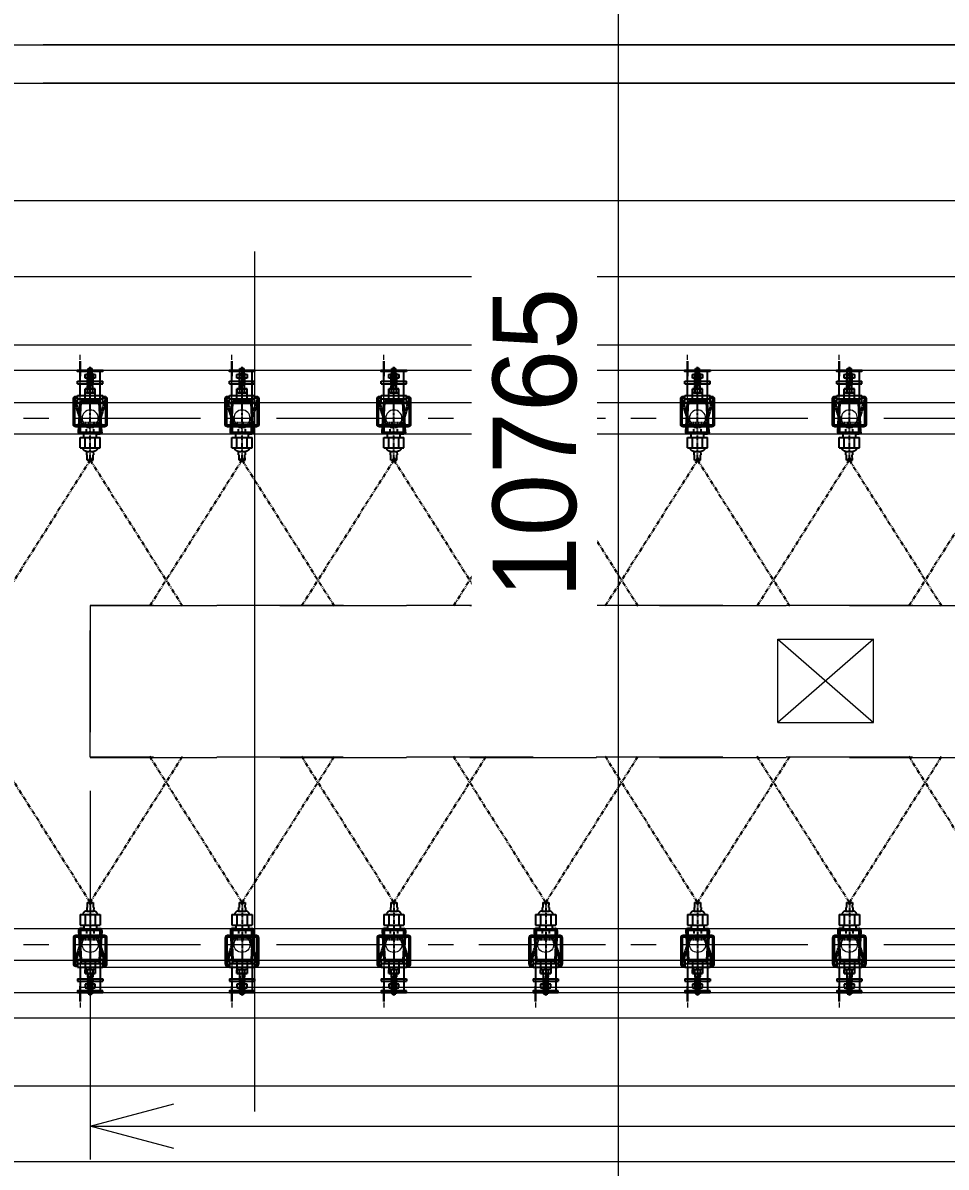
# Model space of a CAD drawing. Header units: inches. Extents: x 702888 to 852715, y 9845 to 271320.
# Drawn here: x 728696 to 730520, y 83544 to 85806 of the extents above; entities that cross this region are included whole.
import ezdxf

# ---------------------------------------------------------------- set-up
doc = ezdxf.new("R2010")
doc.units = ezdxf.units.IN
doc.header["$MEASUREMENT"] = 0
doc.header["$PDMODE"] = 34
for name, pattern in [('CENTER2', [1.125, 0.75, -0.125, 0.125, -0.125]), ('CENTERX2', [4, 2.5, -0.5, 0.5, -0.5]), ('DASHED2', [0.375, 0.25, -0.125]), ('DASHEDX2', [1.5, 1, -0.5]), ('HIDDEN', [9.525, 6.35, -3.175]), ('HIDDEN2', [0.1875, 0.125, -0.0625]), ('PHANTOM2', [31.75, 15.875, -3.175, 3.175, -3.175, 3.175, -3.175])]:
    doc.linetypes.add(name, pattern=pattern)
doc.layers.get('0').update_dxf_attribs({"lineweight": 5})
doc.layers.get('Defpoints').update_dxf_attribs({"lineweight": 5})
doc.layers.add('chain', color=2, linetype='Continuous', lineweight=5)
doc.layers.add('electtric city', color=1, linetype='Continuous', lineweight=5)
doc.layers.add('Nozzle', color=7, linetype='Continuous')
doc.layers.add('Riser Support', color=7, linetype='Continuous')
doc.dimstyles.new('D1', dxfattribs={"dimscale": 66, "dimtxt": 2.5, "dimasz": 2.5, "dimexe": 1, "dimexo": 1, "dimgap": 1.25, "dimtad": 1, "dimdec": 0, "dimdsep": 46, "dimtxsty": 'Standard', "dimblk": 'OPEN30', "dimcen": 2.5, "dimclrd": 150, "dimclre": 150, "dimclrt": 140, "dimadec": 0, "dimazin": 0, "dimtfac": 1, "dimtdec": 0, "dimtmove": 0, "dimatfit": 3, "dimfxl": 1, "dimtfill": 1, "dimlwd": 13, "dimlwe": 13, "dimarcsym": 0})

# ---------------------------------------------------------------- blocks, each defined once
blk = doc.blocks.new('_Open30')
at = {"color": 0, "linetype": 'ByBlock', "lineweight": -2}
for p, q in [((-1, 0.268), (0, 0)), ((0, 0), (-1, -0.268)), ((0, 0), (-1, 0))]:
    blk.add_line(p, q, dxfattribs=at)
blk = doc.blocks.new('*D152')
at = {"layer": 'chain', "color": 150, "lineweight": 13, "transparency": 16777216}
for p, q in [((730753.7, 90345.9), (726790, 90345.9)), ((726865, 90158.4), (726865, 79780.4)), ((730753.7, 79592.9), (726790, 79592.9))]:
    blk.add_line(p, q, dxfattribs=at)
at = {"layer": 'Defpoints', "color": 0, "transparency": 16777216}
for p in [(730828.7, 90345.9), (726865, 79592.9), (730828.7, 79592.9)]:
    blk.add_point(p, dxfattribs=at)
at = {"layer": 'chain', "color": 150, "lineweight": 13, "transparency": 16777216, "xscale": 187.5, "yscale": 187.5, "zscale": 187.5}
for p, rotation in [((726865, 90345.9), 90), ((726865, 79592.9), 270)]:
    blk.add_blockref('_Open30', p, dxfattribs=dict(at, rotation=rotation))
at = {"layer": 'chain', "color": 140, "transparency": 16777216, "insert": (726677.5, 84969.4), "char_height": 187.5, "attachment_point": 5, "rotation": 90, "bg_fill": 3, "box_fill_scale": 1.25, "bg_fill_color": 9, "bg_fill_true_color": 13158600, "bg_fill_transparency": 0}
blk.add_mtext('10753', dxfattribs=at)
blk = doc.blocks.new('*D286')
at = {"color": 150, "lineweight": 13, "transparency": 16777216}
for p, q in [((728828.9, 84288.1), (728828.9, 83559.2)), ((742828.9, 84288.1), (742828.9, 83559.2)), ((728993.9, 83625.2), (742663.9, 83625.2))]:
    blk.add_line(p, q, dxfattribs=at)
at = {"layer": 'Defpoints', "color": 0, "transparency": 16777216}
for p in [(728828.9, 84354.1), (742828.9, 84354.1), (742828.9, 83625.2)]:
    blk.add_point(p, dxfattribs=at)
at = {"color": 150, "lineweight": 13, "transparency": 16777216, "xscale": 165, "yscale": 165, "zscale": 165, "rotation": 180}
blk.add_blockref('_Open30', (728828.9, 83625.2), dxfattribs=at)
at = {"color": 150, "lineweight": 13, "transparency": 16777216, "xscale": 165, "yscale": 165, "zscale": 165}
blk.add_blockref('_Open30', (742828.9, 83625.2), dxfattribs=at)
at = {"color": 140, "transparency": 16777216, "insert": (735828.9, 83790.2), "char_height": 165, "attachment_point": 5, "bg_fill": 3, "box_fill_scale": 1.25, "bg_fill_color": 9, "bg_fill_true_color": 13158600, "bg_fill_transparency": 0}
blk.add_mtext('14000', dxfattribs=at)
blk = doc.blocks.new('A$C4D81176E')
at = {"layer": 'Nozzle', "color": 2, "linetype": 'PHANTOM2', "ltscale": 0.5}
for q in [(361.3, 4.7), (361.3, -359.7)]:
    blk.add_line((73, -177.5), q, dxfattribs=at)
at = {"layer": 'Nozzle', "color": 2}
for p, q in [((-42.5, -158.1), (-42.8, -158.4)), ((-42.1, -157.9), (-42.5, -158.1)), ((-41.8, -157.7), (-42.1, -157.9)), ((-41.3, -157.6), (-41.8, -157.7)), ((-40.9, -157.5), (-41.3, -157.6)), ((-40.5, -157.5), (-40.9, -157.5)), ((17.7, -154.5), (-40.5, -157.5)), ((17.7, -156.5), (-40.5, -159.5)), ((-26.3, -156.8), (-26.3, -158.8)), ((18.1, -154.5), (17.7, -154.5)), ((17.9, -156.5), (17.7, -156.5)), ((18.2, -156.6), (17.9, -156.5)), ((18.5, -154.6), (18.1, -154.5)), ((18.4, -156.7), (18.2, -156.6)), ((18.6, -156.9), (18.4, -156.7)), ((18.9, -154.7), (18.5, -154.6)), ((18.8, -157), (18.6, -156.9)), ((18.9, -157.3), (18.8, -157)), ((19.3, -154.9), (18.9, -154.7)), ((19.1, -157.5), (18.9, -157.3)), ((19.2, -157.7), (19.1, -157.5)), ((19.2, -158), (19.2, -157.7)), ((19.2, -165), (19.2, -158)), ((19.7, -155.1), (19.3, -154.9)), ((20, -155.4), (19.7, -155.1)), ((20.3, -155.7), (20, -155.4)), ((20.5, -156), (20.3, -155.7)), ((20.8, -156.4), (20.5, -156)), ((20.9, -156.8), (20.8, -156.4)), ((21.1, -157.2), (20.9, -156.8)), ((21.2, -157.6), (21.1, -157.2)), ((21.2, -158), (21.2, -157.6)), ((21.2, -165), (21.2, -158)), ((49, -157.5), (28.2, -157.5)), ((28.2, -157.5), (28.2, -197.5)), ((49, -157.5), (49, -197.5)), ((-43.9, -160.2), (-44, -160.6)), ((-44, -160.6), (-44, -161)), ((-44, -194), (-44, -161)), ((-43.8, -159.8), (-43.9, -160.2)), ((-43.6, -159.4), (-43.8, -159.8)), ((-43.4, -159), (-43.6, -159.4)), ((-43.1, -158.7), (-43.4, -159)), ((-42.8, -158.4), (-43.1, -158.7)), ((-41.9, -160.5), (-42, -160.7)), ((-42, -160.7), (-42, -161)), ((-42, -194), (-42, -161)), ((-41.8, -160.3), (-41.9, -160.5)), ((-41.6, -160), (-41.8, -160.3)), ((-41.5, -159.9), (-41.6, -160)), ((-41.2, -159.7), (-41.5, -159.9)), ((-41, -159.6), (-41.2, -159.7)), ((-40.8, -159.5), (-41, -159.6)), ((-40.5, -159.5), (-40.8, -159.5)), ((4.2, -158.5), (4.2, -196.5)), ((16.7, -158.5), (4.2, -158.5)), ((16.9, -158.5), (16.7, -158.5)), ((17.2, -158.6), (16.9, -158.5)), ((17.4, -158.7), (17.2, -158.6)), ((17.6, -158.8), (17.4, -158.7)), ((17.8, -159), (17.6, -158.8)), ((18, -159.2), (17.8, -159)), ((18.1, -159.5), (18, -159.2)), ((18.2, -159.7), (18.1, -159.5)), ((18.2, -160), (18.2, -159.7)), ((18.2, -160), (18.2, -195)), ((28.2, -165), (18.2, -165)), ((49, -167.5), (28.2, -167.5)), ((49.6, -162.9), (49, -162.7)), ((50.3, -163), (49.6, -162.9)), ((50.9, -163.3), (50.3, -163)), ((51.5, -163.6), (50.9, -163.3)), ((52.1, -164), (51.5, -163.6)), ((52.6, -164.3), (52.1, -164)), ((53.2, -164.8), (52.6, -164.3)), ((53.7, -165.2), (53.2, -164.8)), ((54.1, -165.8), (53.7, -165.2)), ((54.5, -166.3), (54.1, -165.8)), ((54.9, -166.9), (54.5, -166.3)), ((55.2, -167.5), (54.9, -166.9)), ((55.5, -168.1), (55.2, -167.5)), ((55.6, -168.7), (55.5, -168.1)), ((55.8, -169.4), (55.6, -168.7)), ((56, -170.1), (55.8, -169.4)), ((56, -170.8), (56, -170.1)), ((56, -170.8), (56, -184.3)), ((63, -170.8), (56, -170.8)), ((63, -170.8), (63, -171.7)), ((73, -171.7), (63, -171.7)), ((68.7, -177.5), (73, -174.8)), ((68.7, -177.5), (73, -180.3)), ((73, -171.7), (73, -174.8)), ((73, -180.3), (73, -183.5)), ((-44, -194), (-44, -194.4)), ((-44, -194.4), (-43.9, -194.9)), ((-43.9, -194.9), (-43.8, -195.3)), ((-43.8, -195.3), (-43.6, -195.7)), ((-43.6, -195.7), (-43.4, -196)), ((-43.4, -196), (-43.1, -196.3)), ((-43.1, -196.3), (-42.8, -196.6)), ((-42.8, -196.6), (-42.5, -196.9)), ((-42.5, -196.9), (-42.1, -197.1)), ((-42.1, -197.1), (-41.8, -197.3)), ((-42, -194), (-42, -194.3)), ((-42, -194.3), (-41.9, -194.5)), ((-41.9, -194.5), (-41.8, -194.8)), ((-41.8, -194.8), (-41.6, -195)), ((-41.8, -197.3), (-41.3, -197.4)), ((-41.6, -195), (-41.5, -195.2)), ((-41.5, -195.2), (-41.2, -195.3)), ((-41.3, -197.4), (-40.9, -197.5)), ((-41.2, -195.3), (-41, -195.5)), ((-41, -195.5), (-40.8, -195.5)), ((-40.9, -197.5), (-40.5, -197.5)), ((-40.8, -195.5), (-40.5, -195.5)), ((17.7, -198.5), (-40.5, -195.5)), ((17.7, -200.5), (-40.5, -197.5)), ((-26.3, -196.2), (-26.3, -198.3)), ((16.7, -196.5), (4.2, -196.5)), ((16.7, -196.5), (16.9, -196.5)), ((16.7, -196.5), (16.9, -196.5)), ((16.9, -196.5), (17.2, -196.4)), ((16.9, -196.5), (17.2, -196.4)), ((17.2, -196.4), (17.4, -196.3)), ((17.2, -196.4), (17.4, -196.3)), ((17.4, -196.3), (17.6, -196.2)), ((17.4, -196.3), (17.6, -196.2)), ((17.6, -196.2), (17.8, -196)), ((17.6, -196.2), (17.8, -196)), ((17.7, -198.5), (17.9, -198.5)), ((17.7, -200.5), (18.1, -200.5)), ((17.8, -196), (18, -195.8)), ((17.8, -196), (18, -195.8)), ((17.9, -198.5), (18.2, -198.5)), ((18, -195.8), (18.1, -195.5)), ((18, -195.8), (18.1, -195.5)), ((18.1, -195.5), (18.2, -195.3)), ((18.1, -195.5), (18.2, -195.3)), ((18.1, -200.5), (18.5, -200.4)), ((28.2, -190), (18.2, -190)), ((18.2, -195.3), (18.2, -195)), ((18.2, -195.3), (18.2, -195)), ((18.2, -198.5), (18.4, -198.3)), ((18.4, -198.3), (18.6, -198.2)), ((18.5, -200.4), (18.9, -200.3)), ((18.6, -198.2), (18.8, -198)), ((18.8, -198), (18.9, -197.8)), ((18.9, -197.8), (19.1, -197.5)), ((18.9, -200.3), (19.3, -200.1)), ((19.1, -197.5), (19.2, -197.3)), ((19.2, -190), (19.2, -197)), ((19.2, -197.3), (19.2, -197)), ((19.3, -200.1), (19.7, -199.9)), ((19.7, -199.9), (20, -199.6)), ((20, -199.6), (20.3, -199.3)), ((20.3, -199.3), (20.5, -199)), ((20.5, -199), (20.8, -198.7)), ((20.8, -198.7), (20.9, -198.3)), ((20.9, -198.3), (21.1, -197.9)), ((21.1, -197.9), (21.2, -197.4)), ((21.2, -190), (21.2, -197)), ((21.2, -197.4), (21.2, -197)), ((49, -187.5), (28.2, -187.5)), ((49, -197.5), (28.2, -197.5)), ((49, -192.3), (49.6, -192.2)), ((49.6, -192.2), (50.3, -192)), ((50.3, -192), (50.9, -191.7)), ((50.9, -191.7), (51.5, -191.4)), ((51.5, -191.4), (52.1, -191.1)), ((52.1, -191.1), (52.6, -190.7)), ((52.6, -190.7), (53.2, -190.3)), ((53.2, -190.3), (53.7, -189.8)), ((53.7, -189.8), (54.1, -189.3)), ((54.1, -189.3), (54.5, -188.7)), ((54.5, -188.7), (54.9, -188.2)), ((54.9, -188.2), (55.2, -187.6)), ((55.2, -187.6), (55.4, -187)), ((55.4, -187), (55.6, -186.3)), ((55.6, -186.3), (55.8, -185.7)), ((55.8, -185.7), (55.9, -185)), ((55.9, -185), (56, -184.3)), ((63, -184.4), (56, -184.3)), ((73, -183.5), (63, -183.4)), ((63, -183.4), (63, -184.4))]:
    blk.add_line(p, q, dxfattribs=at)
at = {"layer": 'Nozzle', "color": 1, "linetype": 'CENTER2', "ltscale": 0.25}
blk.add_line((73, -177.5), (-46.9, -177.5), dxfattribs=at)
at = {"layer": 'Nozzle', "color": 8, "linetype": 'HIDDEN'}
for p, q in [((8.2, -170.5), (8.2, -184.5)), ((18.2, -170.5), (8.2, -170.5)), ((18.2, -184.5), (8.2, -184.5))]:
    blk.add_line(p, q, dxfattribs=at)
blk = doc.blocks.new('*U304')
at = {"layer": 'chain', "color": 7, "linetype": 'Continuous'}
blk.add_line((-20, -152.9, 0), (-20, -215, 0), dxfattribs=at)
at = {"layer": 'chain', "color": 5, "linetype": 'DASHEDX2'}
blk.add_line((-20, -238.1, 0), (-20, -248.1, 0), dxfattribs=at)
at = {"layer": 'chain', "color": 7, "linetype": 'Continuous'}
blk.add_circle((0, -123, 0), 16.1, dxfattribs=at)
at = {"layer": 'Riser Support', "color": 11}
for p, q in [((-25, -152.9, 0), (-25, -167.9, 0)), ((-25, -152.9, 0), (25, -152.9, 0)), ((-10, -152.9, 0), (-10, -180.9, 0)), ((10, -152.9, 0), (10, -180.9, 0)), ((25, -152.9, 0), (25, -167.9, 0)), ((-25, -160.9, 0), (25, -160.9, 0)), ((-25, -167.9, 0), (25, -167.9, 0)), ((-20, -167.9, 0), (-20, -190.9, 0)), ((-10, -180.9, 0), (-10, -173.7, 0)), ((-7.5, -172.9, 0), (7.5, -172.9, 0)), ((-5, -180.9, 0), (-5, -173.7, 0)), ((5, -173.7, 0), (5, -180.9, 0)), ((10, -173.7, 0), (10, -180.9, 0)), ((20, -167.9, 0), (20, -190.9, 0)), ((-25, -190.9, 0), (-25, -195.9, 0)), ((-25, -190.9, 0), (25, -190.9, 0)), ((-25, -195.9, 0), (25, -195.9, 0)), ((-10, -180.9, 0), (10, -180.9, 0)), ((10, -180.9, 0), (-10, -180.9, 0)), ((-10, -201.9, 0), (-10, -209.2, 0)), ((10, -201.9, 0), (-10, -201.9, 0)), ((-5, -189, 0), (-5, -209.2, 0)), ((-4, -195.9, 0), (-4, -180.9, 0)), ((-4, -185.9, 0), (-4, -220.9, 0)), ((4, -195.9, 0), (4, -180.9, 0)), ((4, -185.9, 0), (4, -220.9, 0)), ((5, -209.2, 0), (5, -189, 0)), ((10, -209.2, 0), (10, -201.9, 0)), ((25, -190.9, 0), (25, -195.9, 0)), ((-7.5, -209.9, 0), (7.5, -209.9, 0)), ((-4, -220.9, 0), (4, -220.9, 0))]:
    blk.add_line(p, q, dxfattribs=at)
at = {"layer": 'Riser Support', "color": 1, "linetype": 'CENTER2'}
blk.add_line((0, -139.1, 0), (0, -224.7, 0), dxfattribs=at)
at = {"layer": 'Riser Support'}
for p, q in [((20, -152.9, 0), (20, -215, 0)), ((-20, -195.9, 0), (-20, -235.9, 0)), ((-20, -195.9, 0), (20, -195.9, 0)), ((-20, -235.9, 0), (-20, -205.9, 0)), ((-4, -211.9, 0), (-4, -205.9, 0)), ((4, -211.9, 0), (4, -205.9, 0))]:
    blk.add_line(p, q, dxfattribs=at)
at = {"layer": 'Riser Support', "color": 11, "linetype": 'HIDDEN'}
for p, q in [((-5, -180.9, 0), (-5, -195.9, 0)), ((5, -180.9, 0), (5, -195.9, 0))]:
    blk.add_line(p, q, dxfattribs=at)
at = {"layer": 'Riser Support', "color": 1, "linetype": 'CENTER2', "ltscale": 200}
blk.add_line((0, -223.9, 0), (0, -193.9, 0), dxfattribs=at)
at = {"layer": 'Riser Support', "elevation": 0}
for points in [[(25, -165.9), (28.5, -165.9, 0.414214), (33, -161.4), (33, -110.4, 0.414214), (28.5, -105.9), (-28.5, -105.9, 0.414214), (-33, -110.4), (-33, -161.4, 0.414214), (-28.5, -165.9), (-25, -165.9)], [(25, -162.9), (28.5, -162.9, 0.414214), (30, -161.4), (30, -110.4, 0.414214), (28.5, -108.9), (-28.5, -108.9, 0.414214), (-30, -110.4), (-30, -161.4, 0.414214), (-28.5, -162.9), (-25, -162.9)]]:
    blk.add_lwpolyline(points, format="xyb", dxfattribs=at)
at = {"layer": 'Riser Support', "linetype": 'HIDDEN2', "ltscale": 0.75, "elevation": 0}
for points in [[(25, -165.9), (28.5, -165.9, 0.414214), (33, -161.4), (18, -115.4, 0.414214), (13.5, -110.9), (-13.5, -110.9, 0.414214), (-18, -115.4), (-33, -161.4, 0.414214), (-28.5, -165.9), (-25, -165.9)], [(25, -162.9), (28.5, -162.9, 0.414214), (30, -161.4), (15, -115.4, 0.414214), (13.5, -113.9), (-13.5, -113.9, 0.414214), (-15, -115.4), (-30, -161.4, 0.414214), (-28.5, -162.9), (-25, -162.9)]]:
    blk.add_lwpolyline(points, format="xyb", dxfattribs=at)
at = {"layer": 'Riser Support', "elevation": 0}
blk.add_lwpolyline([(25, -215), (-25, -215), (-25, -218), (25, -218), (25, -215)], dxfattribs=at)
at = {"layer": 'Riser Support', "color": 11}
for centre, radius, start, end in [((-7.5, -177.4, 0), 4.44, 55.6903, 124.3097), ((0, -189.5, 0), 16.6, 72.4519, 107.5481), ((7.5, -177.4, 0), 4.44, 55.6903, 124.3097), ((-7.5, -205.5, 0), 4.44, 235.6903, 304.3097), ((0, -193.4, 0), 16.6, 252.4519, 287.5481), ((7.5, -205.5, 0), 4.44, 235.6903, 304.3097)]:
    blk.add_arc(centre, radius, start, end, dxfattribs=at)
at = {"color": 0, "linetype": 'ByBlock', "lineweight": -2, "extrusion": (0, 0, -1), "xscale": -1, "zscale": -1, "rotation": 270}
blk.add_blockref('A$C4D81176E', (177.5, -113.2, 0), dxfattribs=at)
blk = doc.blocks.new('*U318')
at = {"layer": 'chain', "color": 0, "linetype": 'ByBlock', "lineweight": -2, "transparency": 16777216}
for p in [(0, 0), (300, 0), (600, 0), (900, 0), (1200, 0), (1500, 0)]:
    blk.add_blockref('*U304', p, dxfattribs=at)
blk = doc.blocks.new('*U294')
at = {"layer": 'chain', "color": 7, "linetype": 'Continuous'}
blk.add_line((-20, -152.9, 0), (-20, -215, 0), dxfattribs=at)
at = {"layer": 'chain', "color": 5, "linetype": 'DASHEDX2'}
blk.add_line((-20, -238.1, 0), (-20, -248.1, 0), dxfattribs=at)
at = {"layer": 'chain', "color": 7, "linetype": 'Continuous'}
blk.add_circle((0, -123, 0), 16.1, dxfattribs=at)
at = {"layer": 'Riser Support', "color": 11}
for p, q in [((-25, -152.9, 0), (-25, -167.9, 0)), ((-25, -152.9, 0), (25, -152.9, 0)), ((-10, -152.9, 0), (-10, -180.9, 0)), ((10, -152.9, 0), (10, -180.9, 0)), ((25, -152.9, 0), (25, -167.9, 0)), ((-25, -160.9, 0), (25, -160.9, 0)), ((-25, -167.9, 0), (25, -167.9, 0)), ((-20, -167.9, 0), (-20, -190.9, 0)), ((-10, -180.9, 0), (-10, -173.7, 0)), ((-7.5, -172.9, 0), (7.5, -172.9, 0)), ((-5, -180.9, 0), (-5, -173.7, 0)), ((5, -173.7, 0), (5, -180.9, 0)), ((10, -173.7, 0), (10, -180.9, 0)), ((20, -167.9, 0), (20, -190.9, 0)), ((-25, -190.9, 0), (-25, -195.9, 0)), ((-25, -190.9, 0), (25, -190.9, 0)), ((-25, -195.9, 0), (25, -195.9, 0)), ((-10, -180.9, 0), (10, -180.9, 0)), ((10, -180.9, 0), (-10, -180.9, 0)), ((-10, -201.9, 0), (-10, -209.2, 0)), ((10, -201.9, 0), (-10, -201.9, 0)), ((-5, -189, 0), (-5, -209.2, 0)), ((-4, -195.9, 0), (-4, -180.9, 0)), ((-4, -185.9, 0), (-4, -220.9, 0)), ((4, -195.9, 0), (4, -180.9, 0)), ((4, -185.9, 0), (4, -220.9, 0)), ((5, -209.2, 0), (5, -189, 0)), ((10, -209.2, 0), (10, -201.9, 0)), ((25, -190.9, 0), (25, -195.9, 0)), ((-7.5, -209.9, 0), (7.5, -209.9, 0)), ((-4, -220.9, 0), (4, -220.9, 0))]:
    blk.add_line(p, q, dxfattribs=at)
at = {"layer": 'Riser Support', "color": 1, "linetype": 'CENTER2'}
blk.add_line((0, -139.1, 0), (0, -224.7, 0), dxfattribs=at)
at = {"layer": 'Riser Support'}
for p, q in [((20, -152.9, 0), (20, -215, 0)), ((-20, -195.9, 0), (-20, -235.9, 0)), ((-20, -195.9, 0), (20, -195.9, 0)), ((-20, -235.9, 0), (-20, -205.9, 0)), ((-4, -211.9, 0), (-4, -205.9, 0)), ((4, -211.9, 0), (4, -205.9, 0))]:
    blk.add_line(p, q, dxfattribs=at)
at = {"layer": 'Riser Support', "color": 11, "linetype": 'HIDDEN'}
for p, q in [((-5, -180.9, 0), (-5, -195.9, 0)), ((5, -180.9, 0), (5, -195.9, 0))]:
    blk.add_line(p, q, dxfattribs=at)
at = {"layer": 'Riser Support', "color": 1, "linetype": 'CENTER2', "ltscale": 200}
blk.add_line((0, -223.9, 0), (0, -193.9, 0), dxfattribs=at)
at = {"layer": 'Riser Support', "elevation": 0}
for points in [[(25, -165.9), (28.5, -165.9, 0.414214), (33, -161.4), (33, -110.4, 0.414214), (28.5, -105.9), (-28.5, -105.9, 0.414214), (-33, -110.4), (-33, -161.4, 0.414214), (-28.5, -165.9), (-25, -165.9)], [(25, -162.9), (28.5, -162.9, 0.414214), (30, -161.4), (30, -110.4, 0.414214), (28.5, -108.9), (-28.5, -108.9, 0.414214), (-30, -110.4), (-30, -161.4, 0.414214), (-28.5, -162.9), (-25, -162.9)]]:
    blk.add_lwpolyline(points, format="xyb", dxfattribs=at)
at = {"layer": 'Riser Support', "linetype": 'HIDDEN2', "ltscale": 0.75, "elevation": 0}
for points in [[(25, -165.9), (28.5, -165.9, 0.414214), (33, -161.4), (18, -115.4, 0.414214), (13.5, -110.9), (-13.5, -110.9, 0.414214), (-18, -115.4), (-33, -161.4, 0.414214), (-28.5, -165.9), (-25, -165.9)], [(25, -162.9), (28.5, -162.9, 0.414214), (30, -161.4), (15, -115.4, 0.414214), (13.5, -113.9), (-13.5, -113.9, 0.414214), (-15, -115.4), (-30, -161.4, 0.414214), (-28.5, -162.9), (-25, -162.9)]]:
    blk.add_lwpolyline(points, format="xyb", dxfattribs=at)
at = {"layer": 'Riser Support', "elevation": 0}
blk.add_lwpolyline([(25, -215), (-25, -215), (-25, -218), (25, -218), (25, -215)], dxfattribs=at)
at = {"layer": 'Riser Support', "color": 11}
for centre, radius, start, end in [((-7.5, -177.4, 0), 4.44, 55.6903, 124.3097), ((0, -189.5, 0), 16.6, 72.4519, 107.5481), ((7.5, -177.4, 0), 4.44, 55.6903, 124.3097), ((-7.5, -205.5, 0), 4.44, 235.6903, 304.3097), ((0, -193.4, 0), 16.6, 252.4519, 287.5481), ((7.5, -205.5, 0), 4.44, 235.6903, 304.3097)]:
    blk.add_arc(centre, radius, start, end, dxfattribs=at)
at = {"color": 0, "linetype": 'ByBlock', "lineweight": -2, "extrusion": (0, 0, -1), "xscale": -1, "zscale": -1, "rotation": 270}
blk.add_blockref('A$C4D81176E', (177.5, -113.2, 0), dxfattribs=at)
blk = doc.blocks.new('*U320')
at = {"layer": 'chain', "color": 0, "linetype": 'ByBlock', "lineweight": -2, "transparency": 16777216}
for p in [(0, 0), (300, 0), (600, 0), (900, 0), (1200, 0), (1500, 0), (1800, 0)]:
    blk.add_blockref('*U294', p, dxfattribs=at)
blk = doc.blocks.new('*U307')
at = {"layer": 'chain', "color": 7, "linetype": 'Continuous'}
blk.add_line((-20, -152.9, 0), (-20, -215, 0), dxfattribs=at)
at = {"layer": 'chain', "color": 5, "linetype": 'DASHEDX2'}
blk.add_line((-20, -238.1, 0), (-20, -248.1, 0), dxfattribs=at)
at = {"layer": 'chain', "color": 7, "linetype": 'Continuous'}
blk.add_circle((0, -123, 0), 16.1, dxfattribs=at)
at = {"layer": 'Riser Support', "color": 11}
for p, q in [((-25, -152.9, 0), (-25, -167.9, 0)), ((-25, -152.9, 0), (25, -152.9, 0)), ((-10, -152.9, 0), (-10, -180.9, 0)), ((10, -152.9, 0), (10, -180.9, 0)), ((25, -152.9, 0), (25, -167.9, 0)), ((-25, -160.9, 0), (25, -160.9, 0)), ((-25, -167.9, 0), (25, -167.9, 0)), ((-20, -167.9, 0), (-20, -190.9, 0)), ((-10, -180.9, 0), (-10, -173.7, 0)), ((-7.5, -172.9, 0), (7.5, -172.9, 0)), ((-5, -180.9, 0), (-5, -173.7, 0)), ((5, -173.7, 0), (5, -180.9, 0)), ((10, -173.7, 0), (10, -180.9, 0)), ((20, -167.9, 0), (20, -190.9, 0)), ((-25, -190.9, 0), (-25, -195.9, 0)), ((-25, -190.9, 0), (25, -190.9, 0)), ((-25, -195.9, 0), (25, -195.9, 0)), ((-10, -180.9, 0), (10, -180.9, 0)), ((10, -180.9, 0), (-10, -180.9, 0)), ((-10, -201.9, 0), (-10, -209.2, 0)), ((10, -201.9, 0), (-10, -201.9, 0)), ((-5, -189, 0), (-5, -209.2, 0)), ((-4, -195.9, 0), (-4, -180.9, 0)), ((-4, -185.9, 0), (-4, -220.9, 0)), ((4, -195.9, 0), (4, -180.9, 0)), ((4, -185.9, 0), (4, -220.9, 0)), ((5, -209.2, 0), (5, -189, 0)), ((10, -209.2, 0), (10, -201.9, 0)), ((25, -190.9, 0), (25, -195.9, 0)), ((-7.5, -209.9, 0), (7.5, -209.9, 0)), ((-4, -220.9, 0), (4, -220.9, 0))]:
    blk.add_line(p, q, dxfattribs=at)
at = {"layer": 'Riser Support', "color": 1, "linetype": 'CENTER2'}
blk.add_line((0, -139.1, 0), (0, -224.7, 0), dxfattribs=at)
at = {"layer": 'Riser Support'}
for p, q in [((20, -152.9, 0), (20, -215, 0)), ((-20, -195.9, 0), (-20, -235.9, 0)), ((-20, -195.9, 0), (20, -195.9, 0)), ((-20, -235.9, 0), (-20, -205.9, 0)), ((-4, -211.9, 0), (-4, -205.9, 0)), ((4, -211.9, 0), (4, -205.9, 0))]:
    blk.add_line(p, q, dxfattribs=at)
at = {"layer": 'Riser Support', "color": 11, "linetype": 'HIDDEN'}
for p, q in [((-5, -180.9, 0), (-5, -195.9, 0)), ((5, -180.9, 0), (5, -195.9, 0))]:
    blk.add_line(p, q, dxfattribs=at)
at = {"layer": 'Riser Support', "color": 1, "linetype": 'CENTER2', "ltscale": 200}
blk.add_line((0, -223.9, 0), (0, -193.9, 0), dxfattribs=at)
at = {"layer": 'Riser Support', "elevation": 0}
for points in [[(25, -165.9), (28.5, -165.9, 0.414214), (33, -161.4), (33, -110.4, 0.414214), (28.5, -105.9), (-28.5, -105.9, 0.414214), (-33, -110.4), (-33, -161.4, 0.414214), (-28.5, -165.9), (-25, -165.9)], [(25, -162.9), (28.5, -162.9, 0.414214), (30, -161.4), (30, -110.4, 0.414214), (28.5, -108.9), (-28.5, -108.9, 0.414214), (-30, -110.4), (-30, -161.4, 0.414214), (-28.5, -162.9), (-25, -162.9)]]:
    blk.add_lwpolyline(points, format="xyb", dxfattribs=at)
at = {"layer": 'Riser Support', "linetype": 'HIDDEN2', "ltscale": 0.75, "elevation": 0}
for points in [[(25, -165.9), (28.5, -165.9, 0.414214), (33, -161.4), (18, -115.4, 0.414214), (13.5, -110.9), (-13.5, -110.9, 0.414214), (-18, -115.4), (-33, -161.4, 0.414214), (-28.5, -165.9), (-25, -165.9)], [(25, -162.9), (28.5, -162.9, 0.414214), (30, -161.4), (15, -115.4, 0.414214), (13.5, -113.9), (-13.5, -113.9, 0.414214), (-15, -115.4), (-30, -161.4, 0.414214), (-28.5, -162.9), (-25, -162.9)]]:
    blk.add_lwpolyline(points, format="xyb", dxfattribs=at)
at = {"layer": 'Riser Support', "elevation": 0}
blk.add_lwpolyline([(25, -215), (-25, -215), (-25, -218), (25, -218), (25, -215)], dxfattribs=at)
at = {"layer": 'Riser Support', "color": 11}
for centre, radius, start, end in [((-7.5, -177.4, 0), 4.44, 55.6903, 124.3097), ((0, -189.5, 0), 16.6, 72.4519, 107.5481), ((7.5, -177.4, 0), 4.44, 55.6903, 124.3097), ((-7.5, -205.5, 0), 4.44, 235.6903, 304.3097), ((0, -193.4, 0), 16.6, 252.4519, 287.5481), ((7.5, -205.5, 0), 4.44, 235.6903, 304.3097)]:
    blk.add_arc(centre, radius, start, end, dxfattribs=at)
at = {"color": 0, "linetype": 'ByBlock', "lineweight": -2, "extrusion": (0, 0, -1), "xscale": -1, "zscale": -1, "rotation": 270}
blk.add_blockref('A$C4D81176E', (177.5, -113.2, 0), dxfattribs=at)
blk = doc.blocks.new('*U309')
at = {"layer": 'chain', "color": 0, "linetype": 'ByBlock', "lineweight": -2, "transparency": 16777216}
for p in [(0, 0), (300, 0), (600, 0), (900, 0), (1200, 0), (1500, 0)]:
    blk.add_blockref('*U307', p, dxfattribs=at)
blk = doc.blocks.new('*U289')
at = {"layer": 'chain', "color": 7, "linetype": 'Continuous'}
blk.add_line((-20, -152.9, 0), (-20, -215, 0), dxfattribs=at)
at = {"layer": 'chain', "color": 5, "linetype": 'DASHEDX2'}
blk.add_line((-20, -238.1, 0), (-20, -248.1, 0), dxfattribs=at)
at = {"layer": 'chain', "color": 7, "linetype": 'Continuous'}
blk.add_circle((0, -123, 0), 16.1, dxfattribs=at)
at = {"layer": 'Riser Support', "color": 11}
for p, q in [((-25, -152.9, 0), (-25, -167.9, 0)), ((-25, -152.9, 0), (25, -152.9, 0)), ((-10, -152.9, 0), (-10, -180.9, 0)), ((10, -152.9, 0), (10, -180.9, 0)), ((25, -152.9, 0), (25, -167.9, 0)), ((-25, -160.9, 0), (25, -160.9, 0)), ((-25, -167.9, 0), (25, -167.9, 0)), ((-20, -167.9, 0), (-20, -190.9, 0)), ((-10, -180.9, 0), (-10, -173.7, 0)), ((-7.5, -172.9, 0), (7.5, -172.9, 0)), ((-5, -180.9, 0), (-5, -173.7, 0)), ((5, -173.7, 0), (5, -180.9, 0)), ((10, -173.7, 0), (10, -180.9, 0)), ((20, -167.9, 0), (20, -190.9, 0)), ((-25, -190.9, 0), (-25, -195.9, 0)), ((-25, -190.9, 0), (25, -190.9, 0)), ((-25, -195.9, 0), (25, -195.9, 0)), ((-10, -180.9, 0), (10, -180.9, 0)), ((10, -180.9, 0), (-10, -180.9, 0)), ((-10, -201.9, 0), (-10, -209.2, 0)), ((10, -201.9, 0), (-10, -201.9, 0)), ((-5, -189, 0), (-5, -209.2, 0)), ((-4, -195.9, 0), (-4, -180.9, 0)), ((-4, -185.9, 0), (-4, -220.9, 0)), ((4, -195.9, 0), (4, -180.9, 0)), ((4, -185.9, 0), (4, -220.9, 0)), ((5, -209.2, 0), (5, -189, 0)), ((10, -209.2, 0), (10, -201.9, 0)), ((25, -190.9, 0), (25, -195.9, 0)), ((-7.5, -209.9, 0), (7.5, -209.9, 0)), ((-4, -220.9, 0), (4, -220.9, 0))]:
    blk.add_line(p, q, dxfattribs=at)
at = {"layer": 'Riser Support', "color": 1, "linetype": 'CENTER2'}
blk.add_line((0, -139.1, 0), (0, -224.7, 0), dxfattribs=at)
at = {"layer": 'Riser Support'}
for p, q in [((20, -152.9, 0), (20, -215, 0)), ((-20, -195.9, 0), (-20, -235.9, 0)), ((-20, -195.9, 0), (20, -195.9, 0)), ((-20, -235.9, 0), (-20, -205.9, 0)), ((-4, -211.9, 0), (-4, -205.9, 0)), ((4, -211.9, 0), (4, -205.9, 0))]:
    blk.add_line(p, q, dxfattribs=at)
at = {"layer": 'Riser Support', "color": 11, "linetype": 'HIDDEN'}
for p, q in [((-5, -180.9, 0), (-5, -195.9, 0)), ((5, -180.9, 0), (5, -195.9, 0))]:
    blk.add_line(p, q, dxfattribs=at)
at = {"layer": 'Riser Support', "color": 1, "linetype": 'CENTER2', "ltscale": 200}
blk.add_line((0, -223.9, 0), (0, -193.9, 0), dxfattribs=at)
at = {"layer": 'Riser Support', "elevation": 0}
for points in [[(25, -165.9), (28.5, -165.9, 0.414214), (33, -161.4), (33, -110.4, 0.414214), (28.5, -105.9), (-28.5, -105.9, 0.414214), (-33, -110.4), (-33, -161.4, 0.414214), (-28.5, -165.9), (-25, -165.9)], [(25, -162.9), (28.5, -162.9, 0.414214), (30, -161.4), (30, -110.4, 0.414214), (28.5, -108.9), (-28.5, -108.9, 0.414214), (-30, -110.4), (-30, -161.4, 0.414214), (-28.5, -162.9), (-25, -162.9)]]:
    blk.add_lwpolyline(points, format="xyb", dxfattribs=at)
at = {"layer": 'Riser Support', "linetype": 'HIDDEN2', "ltscale": 0.75, "elevation": 0}
for points in [[(25, -165.9), (28.5, -165.9, 0.414214), (33, -161.4), (18, -115.4, 0.414214), (13.5, -110.9), (-13.5, -110.9, 0.414214), (-18, -115.4), (-33, -161.4, 0.414214), (-28.5, -165.9), (-25, -165.9)], [(25, -162.9), (28.5, -162.9, 0.414214), (30, -161.4), (15, -115.4, 0.414214), (13.5, -113.9), (-13.5, -113.9, 0.414214), (-15, -115.4), (-30, -161.4, 0.414214), (-28.5, -162.9), (-25, -162.9)]]:
    blk.add_lwpolyline(points, format="xyb", dxfattribs=at)
at = {"layer": 'Riser Support', "elevation": 0}
blk.add_lwpolyline([(25, -215), (-25, -215), (-25, -218), (25, -218), (25, -215)], dxfattribs=at)
at = {"layer": 'Riser Support', "color": 11}
for centre, radius, start, end in [((-7.5, -177.4, 0), 4.44, 55.6903, 124.3097), ((0, -189.5, 0), 16.6, 72.4519, 107.5481), ((7.5, -177.4, 0), 4.44, 55.6903, 124.3097), ((-7.5, -205.5, 0), 4.44, 235.6903, 304.3097), ((0, -193.4, 0), 16.6, 252.4519, 287.5481), ((7.5, -205.5, 0), 4.44, 235.6903, 304.3097)]:
    blk.add_arc(centre, radius, start, end, dxfattribs=at)
at = {"color": 0, "linetype": 'ByBlock', "lineweight": -2, "extrusion": (0, 0, -1), "xscale": -1, "zscale": -1, "rotation": 270}
blk.add_blockref('A$C4D81176E', (177.5, -113.2, 0), dxfattribs=at)
blk = doc.blocks.new('*U306')
at = {"layer": 'chain', "color": 0, "linetype": 'ByBlock', "lineweight": -2, "transparency": 16777216}
for p in [(0, 0), (300, 0), (600, 0), (900, 0), (1200, 0), (1500, 0), (1800, 0)]:
    blk.add_blockref('*U289', p, dxfattribs=at)
blk = doc.blocks.new('A$C3bb54d8b')
at = {"color": 161}
for p, q in [((-15001.02, -8470.06), (-17161.2, -8470.06)), ((-17161.2, -8545.06), (-15001.02, -8545.06))]:
    blk.add_line(p, q, dxfattribs=at)
for p, q in [((-19243, -8777.56), (-2418, -8777.56)), ((-19093, -8927.56), (-2568, -8927.56)), ((-2568, -10527.56), (-19093, -10527.56)), ((-2418, -10677.56), (-19243, -10677.56))]:
    blk.add_line(p, q)
at = {"color": 1, "linetype": 'CENTERX2', "ltscale": 100}
for p, q in [((-17900, -9207.56), (-3068.04, -9207.56)), ((-17900, -10247.56), (-3068.04, -10247.56))]:
    blk.add_line(p, q, dxfattribs=at)
at = {"color": 1, "linetype": 'DASHED2', "ltscale": 1000}
blk.add_lwpolyline([(-3068.04, -9877.56), (-17068.04, -9877.56), (-17068.04, -9577.56), (-3068.04, -9577.56)], close=True, dxfattribs=at)
at = {"layer": 'chain', "color": 5, "linetype": 'DASHEDX2'}
for p, q in [((-17286.99, -9062.56), (-2849.1, -9062.56)), ((-17286.99, -9112.56), (-2849.1, -9112.56)), ((-17286.99, -10342.56), (-2849.1, -10342.56)), ((-17286.99, -10392.56), (-2849.1, -10392.56))]:
    blk.add_line(p, q, dxfattribs=at)
at = {"layer": 'chain', "color": 3}
for p, q in [((-17754.61, -9176.56), (-2849.1, -9176.56)), ((-17754.61, -9238.56), (-2849.1, -9238.56)), ((-17754.61, -10216.56), (-2902.93, -10216.56)), ((-17754.61, -10278.56), (-2902.93, -10278.56))]:
    blk.add_line(p, q, dxfattribs=at)
at = {"layer": 'chain', "color": 7, "linetype": 'Continuous'}
for p, q in [((-17088.04, -10292.46), (-2948.04, -10292.46)), ((-17088.04, -10332.46), (-2948.04, -10332.46))]:
    blk.add_line(p, q, dxfattribs=at)
at = {"layer": 'chain', "color": 7, "linetype": 'Continuous', "xscale": -1, "rotation": 180}
for name, p in [('*U306', (-17068.04, -9330.61, 0)), ('*U309', (-16768.04, -9330.61, 0))]:
    blk.add_blockref(name, p, dxfattribs=at)
at = {"layer": 'chain', "color": 7, "linetype": 'Continuous'}
for name, p in [('*U320', (-17068.04, -10124.51, 0)), ('*U318', (-16768.04, -10124.51, 0))]:
    blk.add_blockref(name, p, dxfattribs=at)
blk = doc.blocks.new('5ty56y')
for p, q in [((739176.3, 79054.5), (739365.8, 79054.5)), ((739176.3, 78889.7), (739365.8, 78889.7))]:
    blk.add_line(p, q)
blk.add_lwpolyline([(739176.3, 79054.5), (739365.8, 78889.7), (739365.8, 79054.5), (739176.3, 78889.7)], close=True)
blk = doc.blocks.new('*D527')
at = {"color": 150, "lineweight": 13, "transparency": 16777216}
for p, q in [((730762.7, 90358), (729806.5, 90358)), ((729872.5, 79757.9), (729872.5, 90193)), ((730762.7, 79592.9), (729806.5, 79592.9))]:
    blk.add_line(p, q, dxfattribs=at)
at = {"layer": 'Defpoints', "color": 0, "transparency": 16777216}
for p in [(729872.5, 90358), (730828.7, 90358), (730828.7, 79592.9)]:
    blk.add_point(p, dxfattribs=at)
at = {"color": 150, "lineweight": 13, "transparency": 16777216, "xscale": 165, "yscale": 165, "zscale": 165}
for p, rotation in [((729872.5, 90358), 90), ((729872.5, 79592.9), 270)]:
    blk.add_blockref('_Open30', p, dxfattribs=dict(at, rotation=rotation))
at = {"color": 140, "transparency": 16777216, "insert": (729707.5, 84975.5), "char_height": 165, "attachment_point": 5, "rotation": 90, "bg_fill": 3, "box_fill_scale": 1.25, "bg_fill_color": 9, "bg_fill_true_color": 13158600, "bg_fill_transparency": 0}
blk.add_mtext('10765', dxfattribs=at)

msp = doc.modelspace()

# ---------------------------------------------------------------- linework, layer by layer
at = {"color": 161}
for p, q in [((731225.668, 85761.624), (728447.118, 85761.624)), ((728447.118, 85686.624), (731225.668, 85686.624))]:
    msp.add_line(p, q, dxfattribs=at)
at = {"color": 8}
msp.add_line((729153.868, 83654.124), (729153.868, 85354.124), dxfattribs=at)
at = {"color": 1, "linetype": 'DASHED2', "ltscale": 1000}
for p, q in [((742828.868, 84654.124), (728828.868, 84654.124)), ((728828.868, 84654.124), (728828.868, 84354.124)), ((742828.868, 84654.124), (728828.868, 84654.124)), ((728828.868, 84354.124), (742828.868, 84354.124))]:
    msp.add_line(p, q, dxfattribs=at)

# ---------------------------------------------------------------- next in the draw order: dimensions: what is measured, and where the dimension line sits
at = {"layer": 'chain', "color": 1}
dim = msp.add_linear_dim(base=(726865.044, 79592.915), p1=(730828.668, 90345.931), p2=(730828.668, 79592.915), angle=90, dimstyle='D1', override={"dimscale": 75}, dxfattribs=at)
dim.commit()
dim.dimension.update_dxf_attribs({"geometry": '*D152', "text_midpoint": (726677.544, 84969.423)})

# ---------------------------------------------------------------- next in the draw order: block references
at = {"layer": 'electtric city'}
msp.add_blockref('5ty56y', (-8989.168, 5533.449), dxfattribs=at)

# ---------------------------------------------------------------- next in the draw order: dimensions: what is measured, and where the dimension line sits
dim = msp.add_linear_dim(base=(742828.868, 83625.178), p1=(728828.868, 84354.124), p2=(742828.868, 84354.124), dimstyle='D1')
dim.commit()
dim.dimension.update_dxf_attribs({"geometry": '*D286', "text_midpoint": (735828.868, 83790.178)})

# ---------------------------------------------------------------- next in the draw order: block references
msp.add_blockref('A$C3bb54d8b', (745896.712, 94232.263))

# ---------------------------------------------------------------- next in the draw order: dimensions: what is measured, and where the dimension line sits
dim = msp.add_linear_dim(base=(729872.49, 90357.99), p1=(730828.668, 79592.915), p2=(730828.741, 90357.99), angle=90, dimstyle='D1')
dim.commit()
dim.dimension.update_dxf_attribs({"geometry": '*D527', "text_midpoint": (729707.49, 84975.453)})

doc.saveas('drawing.dxf')
